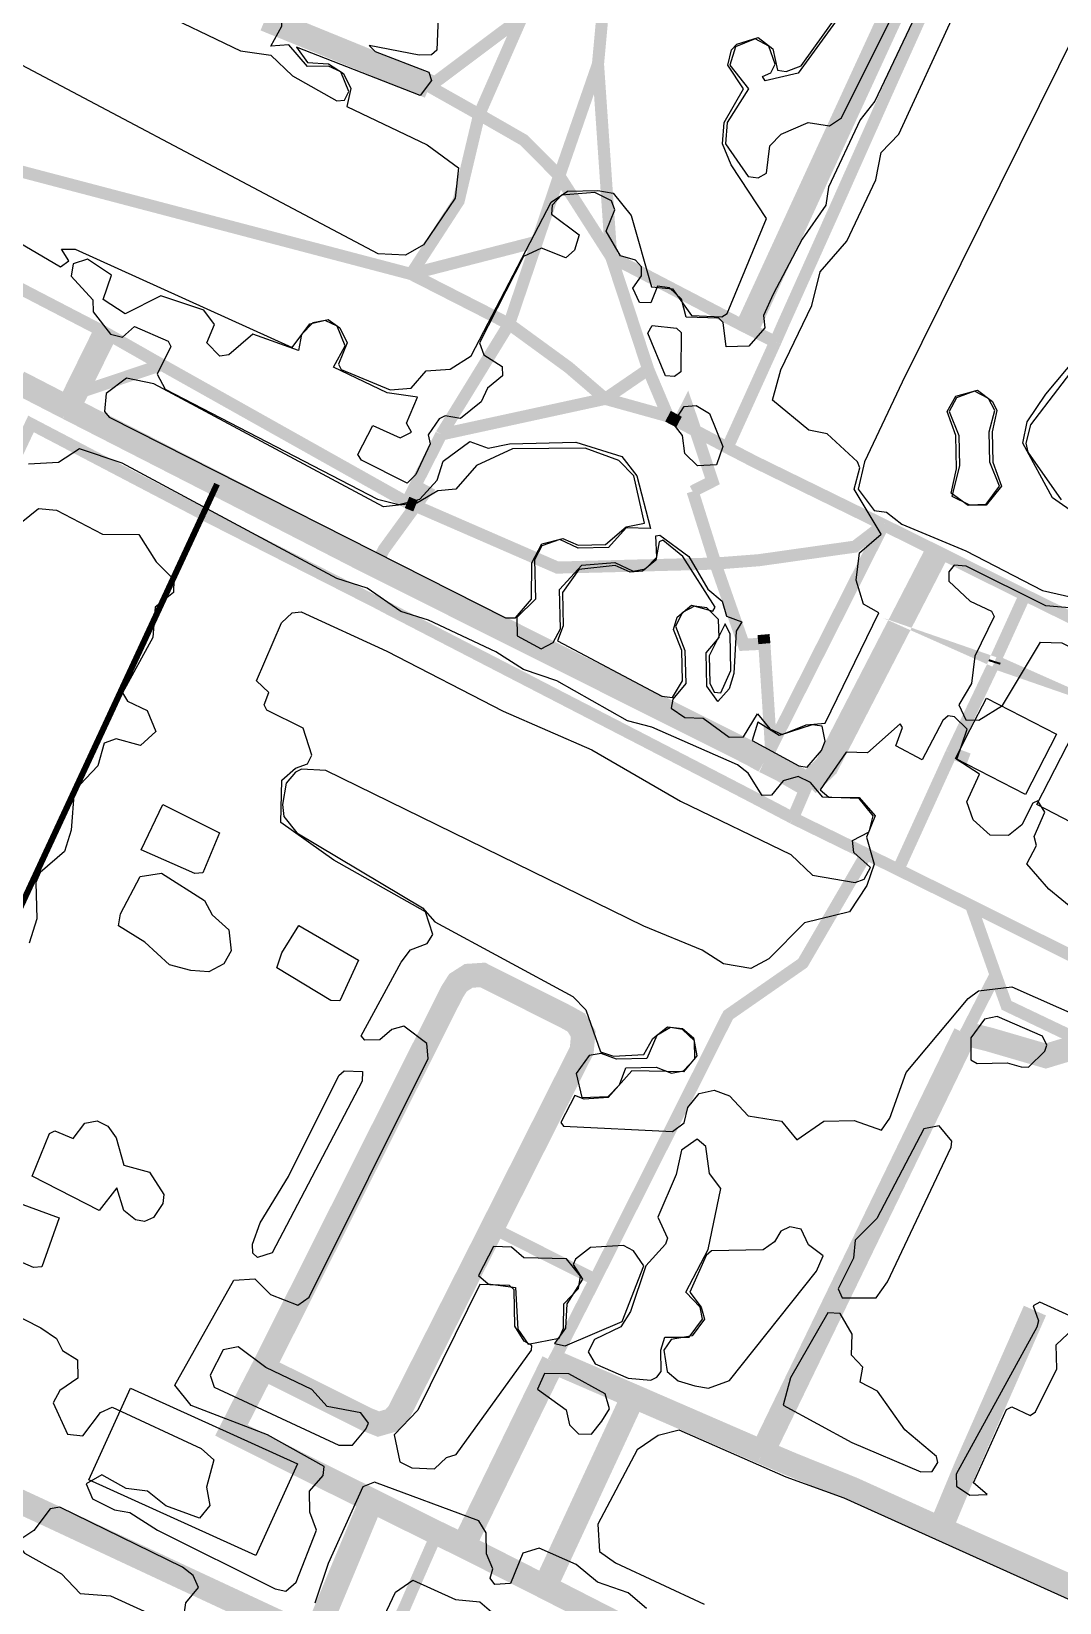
# Model space of a CAD drawing. Extents: x 1764 to 2708, y -3060 to -2272.
# Drawn here: x 2014.9 to 2184.8, y -2792.6 to -2533.1 of the extents above; entities that cross this region are included whole.
import ezdxf

# ---------------------------------------------------------------- set-up
doc = ezdxf.new("R2010")
doc.units = 0
for name, color, linetype in [('DOR_DOROZHKA', 30, 'CONTINUOUS'), ('DOR_LESTNICA', 1, 'CONTINUOUS'), ('DOR_PROEZD', 9, 'CONTINUOUS'), ('DOR_TROPA_GRUNT', 42, 'CONTINUOUS'), ('PL_DETSKAYA', 3, 'CONTINUOUS'), ('PL_SPORT', 3, 'CONTINUOUS'), ('ZEL_DEREVYA', 94, 'CONTINUOUS'), ('ZEL_TRAVA', 82, 'CONTINUOUS')]:
    doc.layers.add(name, color=color, linetype=linetype)

msp = doc.modelspace()

# ---------------------------------------------------------------- linework, layer by layer
at = {"layer": 'DOR_DOROZHKA', "const_width": 2}
for points in [[(2137.84, -2584.346), (2139.08, -2581.518), (2148.148, -2561.311), (2156.832, -2541.814), (2166.283, -2520.798), (2175.925, -2499.379), (2186.429, -2476.14)], [(2108.534, -2538.455), (2110.154, -2520.811)], [(2080.699, -2542.158), (2095.96, -2530.722)], [(2088.903, -2546.783), (2095.96, -2530.722)], [(2102.129, -2556.903), (2108.534, -2538.455)], [(2108.534, -2538.455), (2110.723, -2570.324)], [(2080.699, -2542.158), (2088.903, -2546.783)], [(2077.667, -2573.14), (2085.51, -2561.064), (2088.903, -2546.783)], [(2088.903, -2546.783), (2096.299, -2551.026), (2102.129, -2556.903)], [(1987.324, -2564.086), (1998.852, -2555.833), (2012.261, -2555.943), (2077.667, -2573.14)], [(2098.462, -2567.788), (2102.129, -2556.903)], [(2102.129, -2556.903), (2110.723, -2570.324)], [(2077.667, -2573.14), (2098.462, -2567.788)], [(2093.853, -2581.394), (2098.462, -2567.788)], [(2110.723, -2570.324), (2116.828, -2588.902)], [(2110.723, -2570.324), (2133.188, -2582.045)], [(1999.477, -2580.132), (2003.165, -2574.849), (2008.835, -2573.326), (2027.15, -2582.836)], [(2077.667, -2573.14), (2093.853, -2581.394)], [(2027.15, -2582.836), (2036.469, -2588.137)], [(2082.642, -2599.646), (2093.853, -2581.394)], [(2093.853, -2581.394), (2103.714, -2588.585), (2109.729, -2593.758)], [(2133.188, -2582.045), (2137.84, -2584.346)], [(2129.913, -2601.826), (2137.84, -2584.346)], [(2022.165, -2592.949), (2036.469, -2588.137)], [(2036.469, -2588.137), (2076.981, -2610.874)], [(2109.729, -2593.758), (2116.828, -2588.902)], [(2116.828, -2588.902), (2120.096, -2596.636)], [(2082.642, -2599.646), (2109.729, -2593.758)], [(2109.729, -2593.758), (2120.096, -2596.636)], [(2120.096, -2596.636), (2121.918, -2597.597)], [(2006.642, -2615.395), (2014.869, -2597.909), (2043.305, -2612.802)], [(2121.918, -2597.597), (2124.651, -2599.038)], [(2124.651, -2599.038), (2129.913, -2601.826)], [(2078.323, -2608.144), (2082.642, -2599.646)], [(2129.913, -2601.826), (2134.366, -2604.131), (2155.702, -2614.576)], [(2076.981, -2610.874), (2078.323, -2608.144)], [(2124.167, -2609.054), (2127.926, -2620.979)], [(2076.981, -2610.874), (2078.394, -2611.444)], [(2078.394, -2611.444), (2101.827, -2621.643), (2127.926, -2620.979)], [(2043.305, -2612.802), (2044.823, -2613.57), (2072.744, -2627.774), (2073.25, -2628.064), (2093.487, -2638.532), (2115.241, -2649.768), (2133.05, -2658.988), (2140.741, -2663.024)], [(2127.926, -2620.979), (2135.118, -2620.424), (2150.978, -2618.18), (2155.702, -2614.576)], [(2137.377, -2650.891), (2155.702, -2614.576)], [(2155.702, -2614.576), (2164.602, -2618.986)], [(2164.602, -2618.986), (2179.065, -2626.177)], [(2127.926, -2620.979), (2132.618, -2634.385), (2136.016, -2634.211)], [(2174.098, -2637.09), (2179.065, -2626.177)], [(2179.065, -2626.177), (2207.886, -2640.362)], [(2174.005, -2637.393), (2177.533, -2638.617), (2174.098, -2637.09)], [(2166.922, -2652.253), (2174.005, -2637.393)], [(2174.005, -2637.393), (2174.098, -2637.09)], [(2136.035, -2653.621), (2137.377, -2650.891)], [(2158.134, -2671.553), (2166.922, -2652.253)], [(2166.922, -2652.253), (2169.746, -2653.293)], [(2140.741, -2663.024), (2143.122, -2657.47)], [(2140.741, -2663.024), (2152.875, -2668.965)], [(2108.07, -2739.27), (2130.038, -2695.573), (2142.359, -2687.002), (2152.875, -2668.965)], [(2152.875, -2668.965), (2158.134, -2671.553)], [(2158.134, -2671.553), (2170.169, -2677.496)], [(2170.169, -2677.496), (2174.217, -2688.915)], [(2170.169, -2677.496), (2198.994, -2691.881), (2216.973, -2699.697)], [(2169.225, -2698.628), (2174.217, -2688.915)], [(2174.217, -2688.915), (2176.028, -2693.979), (2189.271, -2700.296)], [(2091.077, -2730.732), (2102.507, -2736.488), (2108.07, -2739.27)], [(2101.159, -2752.826), (2108.07, -2739.27)], [(2067.628, -2812.381), (2070.396, -2806.218), (2076.622, -2793.377), (2078.719, -2788.529), (2081.961, -2781.155)]]:
    msp.add_lwpolyline(points, dxfattribs=at)
at = {"layer": 'DOR_LESTNICA', "const_width": 2}
for points in [[(2121.918, -2597.597), (2123.262, -2594.966), (2124.651, -2599.038)], [(2124.167, -2609.054), (2127.432, -2607.383), (2124.651, -2599.038)], [(2078.394, -2611.444), (2080.145, -2609.105), (2078.323, -2608.144)], [(2071.803, -2621.291), (2073.147, -2618.661), (2078.394, -2611.444)], [(2135.884, -2632.713), (2136.016, -2634.211)], [(2136.016, -2634.211), (2137.073, -2650.697), (2137.377, -2650.891)]]:
    msp.add_lwpolyline(points, dxfattribs=at)
at = {"layer": 'DOR_PROEZD', "const_width": 4}
for points in [[(2133.188, -2582.045), (2173.326, -2494.833)], [(2053.545, -2531.039), (2073.127, -2539.02), (2080.699, -2542.158)], [(2022.165, -2592.949), (2027.15, -2582.836)], [(2012.82, -2591.049), (2021.015, -2595.275)], [(2021.015, -2595.275), (2022.165, -2592.949)], [(2021.015, -2595.275), (2045.6, -2607.85)], [(2045.6, -2607.85), (2069.882, -2620.332), (2071.803, -2621.291)], [(2143.122, -2657.47), (2146.26, -2654.501), (2164.602, -2618.986)], [(2071.803, -2621.291), (2130.368, -2650.642), (2133.807, -2652.369), (2136.035, -2653.621)], [(2136.035, -2653.621), (2138.766, -2654.963), (2143.122, -2657.47)], [(2053.257, -2753.861), (2084.432, -2691.755), (2085.399, -2690.234), (2087.176, -2689.095), (2089.474, -2688.945), (2103.23, -2695.852), (2104.952, -2696.815), (2106.093, -2698.691), (2105.851, -2701.398), (2091.077, -2730.732)], [(2135.701, -2767.788), (2169.225, -2698.628)], [(2169.225, -2698.628), (2173.248, -2699.641), (2182.512, -2702.343), (2189.271, -2700.296)], [(2053.257, -2753.861), (2070.35, -2762.396), (2072.267, -2763.155), (2074.555, -2762.506), (2075.629, -2761.282), (2091.077, -2730.732)], [(2165.09, -2780.46), (2169.369, -2770.162), (2180.719, -2744.404)], [(2086.309, -2783.263), (2101.159, -2752.826)], [(2101.159, -2752.826), (2114.39, -2758.543)], [(2071.14, -2775.786), (2064.364, -2772.431), (2047.977, -2764.181), (2051.528, -2757.2), (2053.257, -2753.861)], [(2099.763, -2790.076), (2114.39, -2758.543)], [(2114.39, -2758.543), (2135.701, -2767.788)], [(2165.09, -2780.46), (2194.689, -2793.628), (2201.038, -2791.089), (2215.786, -2760.555)], [(2135.701, -2767.788), (2140.648, -2769.882), (2150.54, -2773.871), (2165.09, -2780.46)], [(1999.369, -2769.633), (2017.358, -2777.949), (2041.919, -2789.425), (2061.627, -2798.604)], [(2061.627, -2798.604), (2071.14, -2775.786)], [(2071.14, -2775.786), (2081.961, -2781.155)], [(2081.961, -2781.155), (2086.309, -2783.263)], [(2086.309, -2783.263), (2099.763, -2790.076)], [(2099.763, -2790.076), (2119.289, -2800.059)]]:
    msp.add_lwpolyline(points, dxfattribs=at)
at = {"layer": 'DOR_TROPA_GRUNT', "const_width": 1}
for points in [[(2043.305, -2612.802), (2045.217, -2608.659), (2045.6, -2607.85)], [(2043.305, -2612.802), (1993.208, -2720.641), (1993.712, -2739.339)]]:
    msp.add_lwpolyline(points, dxfattribs=at)
at = {"layer": 'PL_DETSKAYA'}
for points in [[(2172.698, -2643.216), (2184.28, -2649.145), (2179.153, -2659.123), (2167.57, -2653.194), (2170.037, -2648.394)], [(2024.411, -2772.352), (2031.294, -2757.23), (2058.873, -2769.721), (2051.99, -2784.843)]]:
    msp.add_lwpolyline(points, close=True, dxfattribs=at)
at = {"layer": 'PL_SPORT'}
msp.add_lwpolyline([(2237.436, -2690.258), (2219.959, -2681.037), (2218.977, -2683.175), (2218.399, -2684.422), (2203.409, -2676.947), (2205.183, -2673.339), (2181.036, -2660.803), (2194.857, -2633.909), (2251.427, -2663.23)], close=True, dxfattribs=at)
at = {"layer": 'ZEL_DEREVYA'}
for points in [[(2065.411, -2544.511), (2066.659, -2544.401), (2067.379, -2542.968), (2066.059, -2539.744), (2064.037, -2538.788), (2060.537, -2538.863), (2057.457, -2535.261), (2054.461, -2535.493), (2056.307, -2532.201), (2056.286, -2531.201), (2054.327, -2529.326), (2038.675, -2522.66), (2034.11, -2519.757), (2025.016, -2515.618), (2022.516, -2515.672), (2018.052, -2517.436), (2016.992, -2518.543), (2017.868, -2520.525), (2019.649, -2521.904), (2049.475, -2536.267), (2054.493, -2536.993), (2058.069, -2540.417)], [(2119.671, -2589.946), (2116.768, -2582.922), (2117.491, -2581.656), (2121.502, -2582.069), (2122.268, -2582.803), (2122.242, -2589.307), (2121.174, -2590.08)], [(2169.908, -2611.289), (2172.656, -2611.146), (2174.843, -2608.181), (2173.257, -2604.213), (2173.149, -2599.213), (2174.073, -2595.691), (2173.03, -2593.712), (2170.753, -2592.511), (2167.774, -2593.576), (2166.573, -2595.853), (2168.159, -2599.821), (2168.267, -2604.821), (2167, -2609.851)], [(2124.995, -2604.839), (2122.867, -2602.801), (2122.469, -2599.808), (2120.925, -2597.84), (2122.783, -2595.048), (2124.779, -2594.838), (2126.935, -2596.209), (2129.179, -2601.664), (2128.119, -2604.688)], [(2169.3, -2646.821), (2171.427, -2646.858), (2175.377, -2644.438), (2181.654, -2633.964), (2185.158, -2634.055), (2192.241, -2637.737), (2195.716, -2636.495), (2196.439, -2635.229), (2196.084, -2634.236), (2195.144, -2633.172), (2189.597, -2631.124), (2187.035, -2628.345), (2182.524, -2627.942), (2169.376, -2621.389), (2167.372, -2621.266), (2166.479, -2622.369), (2166.511, -2623.869), (2170.002, -2627.212), (2173.539, -2628.845), (2173.975, -2629.711), (2170.781, -2636.283), (2170.212, -2640.798), (2168.121, -2644.345)], [(2041.906, -2672.168), (2033.067, -2668.274), (2036.657, -2660.776), (2046.014, -2665.493), (2043.279, -2672.055)], [(2041.251, -2688.191), (2037.73, -2687.267), (2033.647, -2683.519), (2029.337, -2680.861), (2029.627, -2678.854), (2032.913, -2672.696), (2036.402, -2672.121), (2043.503, -2676.636), (2044.805, -2679.026), (2047.526, -2681.469), (2047.935, -2684.962), (2046.731, -2687.114), (2044.259, -2688.46)], [(2064.372, -2693.194), (2055.5, -2687.8), (2056.28, -2685.282), (2059.101, -2680.802), (2068.98, -2686.508), (2065.873, -2693.204)], [(2178.418, -2704.154), (2179.67, -2704.21), (2182.364, -2701.567), (2182.676, -2700.56), (2181.977, -2699.074), (2174.486, -2695.818), (2172.37, -2696.28), (2170.143, -2699.33), (2170.138, -2702.957), (2171.151, -2703.56), (2176.152, -2703.452)], [(2105.864, -2709.223), (2110.238, -2709.045), (2112.113, -2707.087), (2113.137, -2704.314), (2118.137, -2704.206), (2120.659, -2705.152), (2122.652, -2704.775), (2124.527, -2702.817), (2124.463, -2699.817), (2122.504, -2697.941), (2120.497, -2697.651), (2118.274, -2698.95), (2116.605, -2702.738), (2111.605, -2702.846), (2109.083, -2701.9), (2107.09, -2702.277), (2104.903, -2705.242)], [(2052.282, -2735.644), (2051.516, -2734.91), (2051.483, -2733.41), (2052.741, -2729.881), (2057.413, -2722.276), (2065.723, -2705.588), (2066.624, -2704.818), (2069.627, -2704.879), (2069.578, -2706.505), (2054.683, -2734.842)], [(2032.137, -2729.409), (2030.186, -2727.867), (2029.021, -2724.141), (2026.101, -2727.872), (2015.055, -2722.191), (2017.946, -2715.125), (2018.812, -2714.689), (2021.841, -2715.958), (2023.787, -2713.415), (2025.78, -2713.038), (2027.55, -2713.917), (2028.927, -2715.888), (2030.19, -2720.363), (2034.468, -2721.522), (2036.799, -2725.223), (2036.665, -2726.727), (2035.13, -2729.011), (2033.644, -2729.71)], [(2148.893, -2742.311), (2154.479, -2742.274), (2156.34, -2739.649), (2166.865, -2717.41), (2167.01, -2716.407), (2164.871, -2713.868), (2162.38, -2714.38), (2154.613, -2729.181), (2151.021, -2732.76), (2150.753, -2735.768), (2148.194, -2740.826)], [(2113.495, -2755.583), (2117.254, -2755.918), (2118.243, -2755.397), (2118.973, -2754.464), (2118.898, -2750.964), (2119.602, -2748.822), (2123.603, -2748.778), (2125.79, -2745.812), (2125.413, -2743.819), (2123.026, -2741.369), (2126.708, -2734.286), (2128.826, -2724.235), (2126.938, -2721.775), (2126.341, -2717.285), (2124.897, -2716.066), (2122.351, -2717.872), (2121.438, -2721.894), (2118.422, -2728.962), (2119.998, -2732.43), (2119.686, -2733.437), (2116.428, -2737.01), (2113.924, -2744.568), (2112.311, -2747.104), (2107.979, -2749.199), (2106.897, -2751.223), (2108.065, -2753.199)], [(2015.298, -2737.277), (2005.282, -2732.908), (2008.531, -2725.084), (2019.54, -2729.098), (2016.671, -2737.164)], [(2096.989, -2749.936), (2102.095, -2748.95), (2102.81, -2747.309), (2102.891, -2743.305), (2105.337, -2740.751), (2105.627, -2738.744), (2103.314, -2735.876), (2096.306, -2735.694), (2094.266, -2733.903), (2091.263, -2733.801), (2088.782, -2738.608), (2090.396, -2739.99), (2094.911, -2740.601), (2095.31, -2747.471)], [(2169.941, -2774.874), (2172.816, -2774.812), (2170.564, -2772.859), (2176.014, -2760.735), (2176.88, -2760.3), (2179.912, -2761.735), (2180.816, -2761.132), (2184.332, -2754.052), (2184.245, -2750.052), (2188.003, -2746.469), (2187.067, -2745.572), (2181.509, -2743.024), (2180.438, -2743.631), (2181.326, -2746.113), (2181.014, -2747.12), (2167.698, -2771.42), (2167.741, -2773.421)], [(2161.854, -2771.046), (2163.729, -2771.006), (2164.655, -2769.485), (2164.467, -2768.489), (2159.202, -2764.1), (2154.728, -2757.693), (2151.862, -2756.255), (2152.308, -2753.744), (2150.432, -2751.783), (2150.523, -2748.279), (2148.532, -2744.904), (2146.529, -2744.78), (2140.34, -2755.503), (2139.104, -2760.032), (2150.493, -2766.206)], [(2065.708, -2766.62), (2067.96, -2766.655), (2070.154, -2764.023), (2070.633, -2763.012), (2069.345, -2761.289), (2063.819, -2760.241), (2061.258, -2757.462), (2053.675, -2753.79), (2049.099, -2750.387), (2046.609, -2750.9), (2044.448, -2755.074), (2045.116, -2757.06)], [(2105.314, -2764.764), (2107.44, -2764.802), (2109.146, -2762.68), (2110.436, -2760.651), (2109.715, -2758.166), (2103.724, -2754.877), (2099.72, -2754.796), (2098.526, -2757.407), (2103.269, -2760.806), (2103.823, -2763.296)], [(2037.322, -2795.749), (2039.078, -2795.961), (2040.064, -2795.314), (2040.424, -2792.68), (2042.537, -2790.133), (2041.66, -2788.151), (2039.88, -2786.772), (2019.655, -2776.87), (2018.036, -2777.155), (2015.361, -2780.715), (2013.018, -2782.266), (2012.873, -2783.27), (2013.817, -2784.5), (2019.893, -2787.871), (2022.965, -2791.14), (2027.976, -2791.532)]]:
    msp.add_lwpolyline(points, close=True, dxfattribs=at)
for points in [[(2157.634, -2517.88), (2141.602, -2539.946), (2136.127, -2541.232), (2135.736, -2540.49), (2137.099, -2539.877), (2137.818, -2538.444), (2136.753, -2535.465), (2134.476, -2534.264), (2131.253, -2535.584), (2130.318, -2538.606), (2133.404, -2542.541), (2129.856, -2548.121), (2129.598, -2551.628), (2133.343, -2557.05), (2134.973, -2557.265), (2136.374, -2556.485), (2136.943, -2551.97), (2138.818, -2550.012), (2143.279, -2548.081), (2146.794, -2548.672), (2148.766, -2547.337), (2161.629, -2521.421)], [(2160.991, -2530.439), (2154.293, -2544.591), (2151.857, -2547.646), (2146.595, -2558.765), (2146.16, -2561.776), (2142.278, -2567.363), (2137.472, -2576.471), (2135.881, -2580.008), (2136.091, -2582.004), (2133.448, -2585.063), (2129.697, -2585.144), (2129.236, -2581.152), (2128.47, -2580.418), (2123.089, -2580.284), (2122.316, -2577.299), (2120.358, -2575.424), (2118.35, -2575.134), (2117.285, -2577.908), (2115.408, -2577.865), (2114.272, -2575.472), (2115.729, -2573.439), (2115.696, -2571.939), (2114.756, -2570.876), (2112.239, -2570.138), (2109.9, -2566.061), (2111.324, -2562.529), (2110.792, -2561.039), (2108.011, -2559.682), (2102.518, -2560.134), (2100.969, -2561.752), (2100.835, -2563.256), (2105.41, -2566.659), (2104.631, -2569.177), (2103.241, -2570.457), (2099.205, -2568.877), (2096.233, -2570.234), (2088.954, -2584.523), (2089.664, -2586.509), (2092.708, -2588.444), (2092.74, -2589.944), (2090.283, -2591.999), (2089.248, -2594.272), (2085.806, -2597.015), (2083.295, -2596.569), (2082.305, -2597.048), (2080.486, -2599.714), (2080.81, -2601.208), (2078.418, -2606.262), (2077.032, -2607.71), (2069.445, -2603.871), (2068.842, -2602.967), (2071.323, -2598.161), (2075.87, -2600.231), (2077.725, -2599.274), (2076.901, -2597.791), (2078.726, -2593.499), (2073.708, -2592.774), (2064.862, -2588.546), (2066.786, -2585.002), (2065.466, -2581.779), (2063.444, -2580.822), (2061.451, -2581.199), (2059.576, -2583.157), (2059.049, -2585.795), (2051.487, -2583.082), (2047.559, -2586.502), (2046.062, -2586.701), (2043.93, -2584.496), (2045.199, -2581.467), (2043.396, -2579.088), (2036.342, -2576.739), (2030.403, -2579.702), (2026.767, -2577.363), (2028.181, -2573.33), (2024.205, -2570.664), (2021.846, -2571.466), (2021.514, -2573.474), (2025.1, -2577.399), (2025.144, -2579.399), (2027.975, -2583.089), (2029.986, -2583.546), (2031.95, -2581.836), (2037.505, -2584.259), (2037.941, -2585.125), (2035.704, -2589.676), (2037.05, -2592.148), (2072.086, -2610.318), (2075.608, -2611.242), (2079.09, -2610.333), (2081.94, -2607.187), (2082.956, -2604.038), (2087.389, -2600.816), (2090.414, -2601.918), (2093.9, -2601.175), (2104.9, -2600.938), (2112.455, -2603.276), (2114.942, -2606.474), (2117.214, -2615.179), (2113.211, -2615.099), (2110.279, -2618.33), (2105.279, -2618.439), (2102.246, -2617.003), (2099.267, -2618.068), (2098.066, -2620.345), (2098.206, -2626.846), (2095.104, -2629.914), (2095.169, -2632.914), (2099.135, -2635.08), (2101.113, -2634.037), (2102.315, -2631.759), (2102.174, -2625.259), (2105.84, -2621.261), (2111.333, -2620.809), (2114.366, -2622.244), (2116.358, -2621.868), (2118.234, -2619.91), (2118.116, -2616.41), (2118.74, -2616.313), (2123.567, -2619.794), (2126.686, -2625.23), (2129.063, -2627.179), (2129.784, -2629.665), (2132.306, -2630.611), (2131.338, -2632.133), (2130.989, -2639.144), (2130.21, -2641.662), (2128.338, -2643.787), (2126.532, -2641.241), (2126.413, -2635.741), (2128.526, -2633.194), (2128.461, -2630.194), (2126.503, -2628.319), (2124.496, -2628.029), (2122.517, -2629.072), (2121.316, -2631.349), (2122.902, -2635.317), (2123.021, -2640.817), (2120.908, -2643.364), (2120.607, -2644.871), (2122.892, -2646.406), (2125.896, -2646.508), (2130.216, -2649.666), (2132.591, -2649.615), (2134.885, -2645.813), (2136.939, -2648.27), (2138.961, -2649.227), (2142.929, -2647.641), (2146.049, -2647.323), (2154.952, -2629.121), (2152.419, -2627.675), (2151.166, -2623.7), (2151.736, -2619.186), (2155.338, -2616.106), (2150.842, -2608.699), (2151.766, -2605.178), (2151.412, -2604.185), (2146.392, -2599.541), (2143.377, -2598.939), (2137.351, -2593.983), (2138.743, -2588.95), (2143.849, -2578.335), (2145.231, -2572.802), (2149.623, -2567.704), (2154.407, -2557.596), (2155.31, -2553.074), (2158.245, -2550.009), (2167.324, -2530.303)], [(2188.88, -2586.366), (2179.961, -2598.065), (2179.192, -2601.083), (2179.558, -2602.576), (2185.023, -2610.462)], [(1999.822, -2738.779), (2016.514, -2747.256), (2019.053, -2748.994), (2020.097, -2751.014), (2022.548, -2752.545), (2022.613, -2755.545), (2019.614, -2757.611), (2018.532, -2759.636), (2020.896, -2764.837), (2023.403, -2765.117), (2026.321, -2761.218), (2028.303, -2760.342), (2042.959, -2767.195), (2045.083, -2769.067), (2043.847, -2773.596), (2044.412, -2776.586), (2042.707, -2778.707), (2037.16, -2776.659), (2034.106, -2774.224), (2030.595, -2773.799), (2026.544, -2771.552), (2023.991, -2773.025), (2025.004, -2775.504), (2028.67, -2777.343), (2031.181, -2777.789), (2035.746, -2780.692), (2055.215, -2790.359), (2056.974, -2790.738), (2058.694, -2789.284), (2062.01, -2780.708), (2060.945, -2777.729), (2060.87, -2774.229), (2063.149, -2771.678), (2063.283, -2770.175), (2053.916, -2764.958), (2041.304, -2760.061), (2038.646, -2756.7), (2048.361, -2739.398), (2051.858, -2739.155), (2054.415, -2741.768), (2058.955, -2743.504), (2060.845, -2742.213), (2080.503, -2702.768), (2080.283, -2700.271), (2076.47, -2697.435), (2074.48, -2697.979), (2072.516, -2699.688), (2070.016, -2699.743), (2069.416, -2699.005), (2075.991, -2686.857), (2077.573, -2684.822), (2080.301, -2683.762), (2081.227, -2682.241), (2080.063, -2678.514), (2064.871, -2670.005), (2056.149, -2663.773), (2056.331, -2656.766), (2058.539, -2654.8), (2060.525, -2654.09), (2061.245, -2652.657), (2059.814, -2648.186), (2053.829, -2645.189), (2053.394, -2644.323), (2054.184, -2642.304), (2052.141, -2640.348), (2056.269, -2630.753), (2057.985, -2629.132), (2059.481, -2628.933), (2073.63, -2635.464), (2092.854, -2645.388), (2107.499, -2651.741), (2122.191, -2660.262), (2140.39, -2669.04), (2143.966, -2672.465), (2150.995, -2673.647), (2152.484, -2673.114), (2153.526, -2671.174), (2150.805, -2668.732), (2150.595, -2666.735), (2153.316, -2665.301), (2154.009, -2662.659), (2151.696, -2659.791), (2145.688, -2659.587), (2143.634, -2657.13), (2141.612, -2656.174), (2139.127, -2656.894), (2137.177, -2659.271), (2135.677, -2659.303), (2133.346, -2655.602), (2131.565, -2654.223), (2117.424, -2648.025), (2113.398, -2646.945), (2101.75, -2640.36), (2096.207, -2638.478), (2091.642, -2635.575), (2080.522, -2630.313), (2075.989, -2628.91), (2070.403, -2625.028), (2065.366, -2623.47), (2029.936, -2604.392), (2022.881, -2602.043), (2019.428, -2604.285), (2014.431, -2604.56)], [(2013.222, -2614.174), (2016.09, -2611.861), (2019.097, -2612.13), (2026.688, -2616.135), (2032.692, -2616.172), (2035.541, -2620.696), (2038.439, -2623.635), (2038.402, -2625.762), (2035.37, -2628.203), (2034.978, -2633.214), (2030.005, -2642.327), (2030.786, -2643.727), (2034.07, -2645.24), (2035.479, -2648.712), (2032.944, -2651.018), (2028.919, -2649.937), (2026.933, -2650.647), (2025.931, -2654.421), (2022.017, -2658.508), (2021.491, -2665.022), (2020.4, -2668.548), (2016.389, -2672.011), (2015.674, -2673.652), (2015.804, -2679.653), (2014.557, -2683.682)], [(2116.568, -2793.62), (2113.51, -2791.018), (2108.47, -2789.292), (2104.905, -2786.368), (2098.843, -2783.664), (2096.109, -2784.473), (2094.092, -2789.519), (2091.469, -2789.66), (2090.696, -2788.592), (2091.163, -2787.081), (2090.109, -2784.603), (2090.033, -2781.103), (2088.865, -2779.127), (2071.593, -2772.747), (2069.693, -2773.538), (2063.963, -2786.168), (2061.77, -2792.719)], [(2072.242, -2796.995), (2075.071, -2790.931), (2077.947, -2788.951), (2085.019, -2792.133), (2089.03, -2792.547), (2092.088, -2795.149)]]:
    msp.add_lwpolyline(points, dxfattribs=at)
at = {"layer": 'ZEL_TRAVA'}
for points in [[(2010.103, -2566.3), (2019.729, -2571.928), (2021.126, -2570.981), (2019.916, -2569.006), (2022.168, -2569.041), (2058.038, -2585.275), (2060.955, -2581.376), (2063.941, -2580.645), (2065.888, -2582.02), (2067.109, -2584.495), (2065.684, -2588.028), (2066.12, -2588.894), (2074.197, -2592.263), (2077.694, -2592.02), (2080.133, -2589.133), (2084.129, -2588.88), (2087.583, -2586.679), (2100.791, -2561.256), (2103.504, -2559.446), (2108.504, -2559.338), (2111.015, -2559.784), (2114.013, -2563.471), (2117.353, -2575.28), (2120.861, -2575.58), (2123.959, -2580.015), (2128.966, -2580.24), (2129.87, -2579.637), (2136.369, -2563.989), (2130.507, -2555.111), (2129.098, -2551.639), (2129.356, -2548.132), (2132.571, -2542.559), (2129.984, -2538.613), (2130.597, -2536.099), (2131.494, -2535.162), (2134.972, -2534.087), (2137.431, -2535.951), (2138.215, -2539.436), (2139.595, -2539.656), (2142.077, -2538.769), (2165.306, -2506.334)], [(2082.12, -2530.643), (2081.906, -2536.15), (2081.005, -2536.92), (2079.005, -2536.963), (2070.717, -2535.392), (2071.739, -2536.37), (2080.567, -2539.764), (2081.014, -2541.172), (2079.149, -2543.63), (2058.716, -2535.651), (2060.522, -2538.196), (2064.029, -2538.413), (2066.481, -2539.985), (2067.701, -2542.46), (2067.058, -2545.476), (2080.326, -2551.776), (2085.494, -2555.583), (2084.935, -2560.598), (2079.683, -2568.34), (2076.718, -2570.03), (2072.211, -2569.794), (1998.328, -2530.702)], [(2187.879, -2532.36), (2158.798, -2591.018), (2152.578, -2604.16), (2151.509, -2608.685), (2154.17, -2612.213), (2156.177, -2612.503), (2158.72, -2614.449), (2169.322, -2618.889), (2181.97, -2625.453), (2188.003, -2626.823)], [(2187.619, -2612.907), (2183.64, -2610.117), (2178.692, -2601.094), (2179.45, -2597.576), (2182.52, -2593.007), (2189.347, -2584.855)], [(2193.731, -2683.562), (2183.036, -2674.789), (2179.361, -2670.616), (2180.963, -2667.58), (2180.597, -2666.087), (2182.344, -2662.047), (2181.22, -2660.195), (2180.353, -2660.589), (2178.554, -2664.13), (2176.341, -2665.929), (2173.338, -2665.827), (2170.532, -2663.303), (2169.467, -2660.324), (2171.536, -2655.777), (2167.815, -2653.356), (2169.541, -2648.316), (2167.412, -2646.278), (2166.409, -2646.133), (2165.508, -2646.903), (2162.063, -2653.397), (2157.761, -2651.072), (2158.821, -2648.048), (2158.432, -2647.431), (2153.034, -2652.258), (2149.529, -2652.125), (2145.245, -2658.346), (2146.688, -2659.566), (2151.692, -2659.624), (2154.342, -2662.652), (2152.918, -2666.185), (2154.182, -2670.66), (2152.924, -2674.189), (2150.099, -2678.502), (2142.635, -2680.331), (2136.76, -2686.294), (2133.793, -2687.859), (2129.274, -2687.123), (2125.724, -2684.865), (2116.133, -2680.903), (2063.55, -2655.192), (2059.543, -2654.945), (2058.554, -2655.467), (2057.008, -2657.251), (2056.417, -2660.766), (2056.627, -2662.762), (2058.77, -2665.467), (2079.548, -2677.859), (2081.599, -2680.149), (2104.377, -2692.497), (2106.51, -2694.702), (2108.953, -2701.653), (2111.094, -2702.357), (2116.091, -2702.082), (2117.618, -2699.464), (2119.994, -2697.495), (2122.501, -2697.775), (2124.285, -2699.32), (2124.85, -2702.31), (2122.656, -2704.942), (2114.148, -2704.792), (2110.241, -2709.212), (2106.245, -2709.465), (2104.731, -2708.873), (2102.409, -2713.3), (2102.839, -2713.916), (2120.868, -2714.819), (2122.754, -2713.361), (2123.367, -2710.846), (2125.235, -2708.555), (2127.724, -2708.001), (2130.246, -2708.947), (2133.318, -2712.215), (2138.84, -2713.097), (2141.409, -2716.209), (2145.844, -2713.112), (2150.845, -2713.004), (2155.381, -2714.573), (2156.756, -2712.626), (2159.428, -2705.064), (2169.669, -2692.837), (2171.392, -2691.549), (2176.881, -2690.93), (2250.12, -2723.365)], [(2190.111, -2793.865), (2149.191, -2775.406), (2139.612, -2771.944), (2121.934, -2764.155), (2118.452, -2765.064), (2115.001, -2767.431), (2108.513, -2779.703), (2108.777, -2784.2), (2111.402, -2786.061), (2126.057, -2792.914)]]:
    msp.add_lwpolyline(points, dxfattribs=at)
for points in [[(2093.271, -2629.954), (2094.896, -2629.919), (2097.54, -2626.86), (2097.577, -2620.856), (2099.26, -2617.735), (2102.742, -2616.826), (2105.268, -2617.938), (2109.768, -2617.841), (2113.207, -2614.932), (2116.195, -2614.326), (2114.442, -2606.484), (2111.969, -2603.953), (2106.422, -2601.905), (2094.418, -2601.998), (2088.475, -2604.794), (2085.058, -2608.703), (2082.061, -2608.935), (2078.604, -2611.011), (2073.115, -2611.63), (2035.155, -2591.272), (2030.633, -2590.369), (2027.269, -2592.86), (2027, -2595.867), (2027.77, -2596.768)], [(2169.66, -2611.378), (2166.865, -2609.354), (2167.778, -2605.332), (2167.659, -2599.832), (2166.239, -2595.86), (2167.644, -2593.329), (2171.249, -2592.334), (2173.707, -2594.198), (2174.407, -2595.684), (2173.649, -2599.202), (2173.757, -2604.202), (2175.177, -2608.174), (2172.66, -2611.313)], [(2119.064, -2642.904), (2120.82, -2643.116), (2122.51, -2640.328), (2122.402, -2635.328), (2120.993, -2631.856), (2121.617, -2629.842), (2123.992, -2627.873), (2127.515, -2628.839), (2127.876, -2628.206), (2122.567, -2619.816), (2119.258, -2617.136), (2118.638, -2617.399), (2118.078, -2620.413), (2115.866, -2622.212), (2113.869, -2622.422), (2111.344, -2621.309), (2105.354, -2621.939), (2102.685, -2625.748), (2102.804, -2631.249), (2101.858, -2633.77)], [(2127.72, -2642.216), (2128.807, -2642.318), (2130.478, -2638.655), (2130.349, -2632.655), (2129.561, -2630.921), (2126.924, -2636.23), (2127.021, -2640.731)], [(2141.7, -2654.421), (2143.08, -2654.641), (2145.438, -2651.839), (2146.072, -2650.324), (2145.559, -2647.834), (2143.929, -2647.619), (2138.465, -2649.405), (2134.915, -2647.189), (2133.98, -2650.21)], [(2124.528, -2756.845), (2126.787, -2757.213), (2130.262, -2755.971), (2144.629, -2737.901), (2145.742, -2735.376), (2143.284, -2733.553), (2142.103, -2730.952), (2140.218, -2730.576), (2138.733, -2731.275), (2137.687, -2733.049), (2135.797, -2734.34), (2127.297, -2734.524), (2126.396, -2735.294), (2123.693, -2741.355), (2125.58, -2743.816), (2126.123, -2745.805), (2124.099, -2748.6), (2120.61, -2749.176), (2119.398, -2750.953), (2119.973, -2754.442), (2121.758, -2755.988)], [(2101.364, -2749.842), (2103.123, -2750.221), (2112.542, -2746.223), (2116.095, -2737.017), (2114.416, -2734.552), (2112.771, -2733.67), (2107.274, -2733.956), (2104.815, -2735.885), (2104.417, -2736.769), (2105.971, -2739.237), (2103.391, -2743.295), (2103.144, -2747.302)], [(2077.795, -2770.361), (2081.551, -2770.53), (2083.511, -2768.654), (2085.127, -2768.202), (2097.552, -2750.925), (2097.619, -2750.173), (2096.353, -2749.45), (2094.799, -2746.982), (2094.669, -2740.982), (2093.903, -2740.248), (2089.022, -2740.103), (2078.757, -2760.836), (2074.843, -2764.922), (2075.773, -2769.405)]]:
    msp.add_lwpolyline(points, close=True, dxfattribs=at)

doc.saveas('drawing.dxf')
